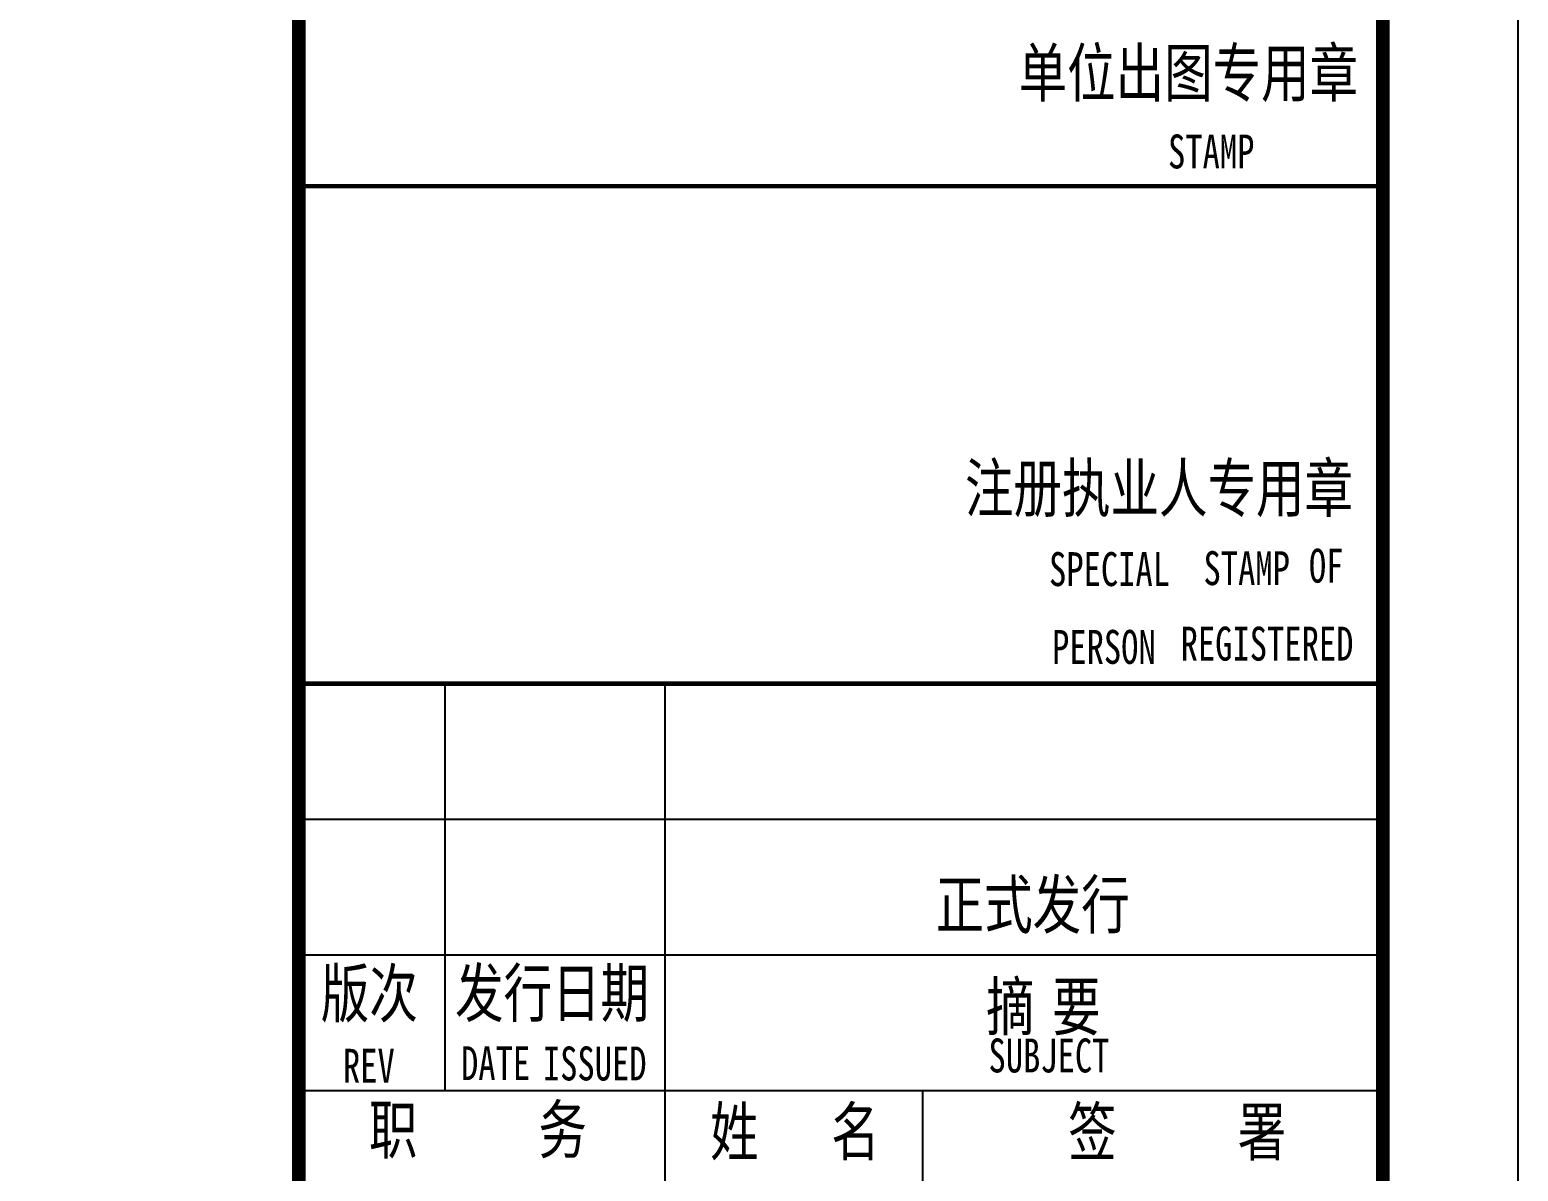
# Model space of a CAD drawing. Extents: x 30064 to 135164, y 17999 to 492668.
# Drawn here: x 103195 to 114181, y 38403 to 46824 of the extents above; entities that cross this region are included whole.
import ezdxf

# ---------------------------------------------------------------- set-up
doc = ezdxf.new("R2010")
doc.units = 0
doc.header["$LTSCALE"] = 1000
doc.header["$MEASUREMENT"] = 0
doc.layers.add('PUB_TITLE', color=7, linetype='Continuous')
doc.layers.add('TWT_TITLE', color=7, linetype='Continuous')
doc.styles.add('-宋体', font='', dxfattribs={"width": 0.8})
doc.styles.get('-宋体').set_extended_font_data('SimSun')

msp = doc.modelspace()

# ---------------------------------------------------------------- linework, layer by layer
for p, q in [((105181, 18998), (105181, 76398)), ((113157, 45670), (107205, 45670)), ((105181, 41999), (113181, 41999)), ((106262, 38999), (106262, 41999)), ((107881, 41999), (107881, 29999)), ((105181, 40999), (113181, 40999)), ((105181, 39999), (113181, 39999)), ((105181, 38999), (113181, 38999)), ((109785, 38999), (109785, 29969))]:
    msp.add_line(p, q)
at = {"const_width": 34}
for points in [[(105181, 45670), (113157, 45670)], [(105181, 41999), (113181, 41999)]]:
    msp.add_lwpolyline(points, dxfattribs=at)
at = {"layer": 'PUB_TITLE', "const_width": 100}
msp.add_lwpolyline([(105181, 76398), (113181, 76398), (113181, 18999), (105181, 18999)], close=True, dxfattribs=at)
at = {"layer": 'TWT_TITLE'}
msp.add_lwpolyline([(30081, 17999), (114181, 17999), (114181, 77399), (30081, 77399)], close=True, dxfattribs=at)
at = {"layer": 'TWT_TITLE', "const_width": 100}
msp.add_lwpolyline([(32581, 18999), (113181, 18999), (113181, 76399), (32581, 76399)], close=True, dxfattribs=at)

# ---------------------------------------------------------------- texts
at = {"style": '-宋体', "width": 0.75}
for s, height, p in [('单位出图专用章', 350, (110493, 46331)), ('STAMP', 250, (111596, 45801)), ('注册执业人专用章', 350, (110097, 43268)), ('SPECIAL', 250, (110718, 42720)), ('STAMP', 250, (111858, 42727)), ('OF', 250, (112636, 42745)), ('REGISTERED', 250, (111689, 42170)), ('PERSON', 250, (110740, 42146)), ('正式发行', 350, (109881, 40195)), ('版次', 350, (105343, 39540)), ('发行日期', 350, (106334, 39543)), ('摘', 350, (110253, 39443)), ('要', 350, (110741, 39443)), ('SUBJECT', 250, (110271, 39132)), ('REV', 250, (105506, 39056)), ('DATE', 250, (106378, 39075)), ('ISSUED', 250, (106982, 39073)), ('职     务', 350, (105698, 38535)), ('姓   名', 350, (108216, 38520)), ('签     署', 350, (110859, 38519))]:
    msp.add_text(s, height=height, dxfattribs=at).set_placement(p)

doc.saveas('drawing.dxf')
